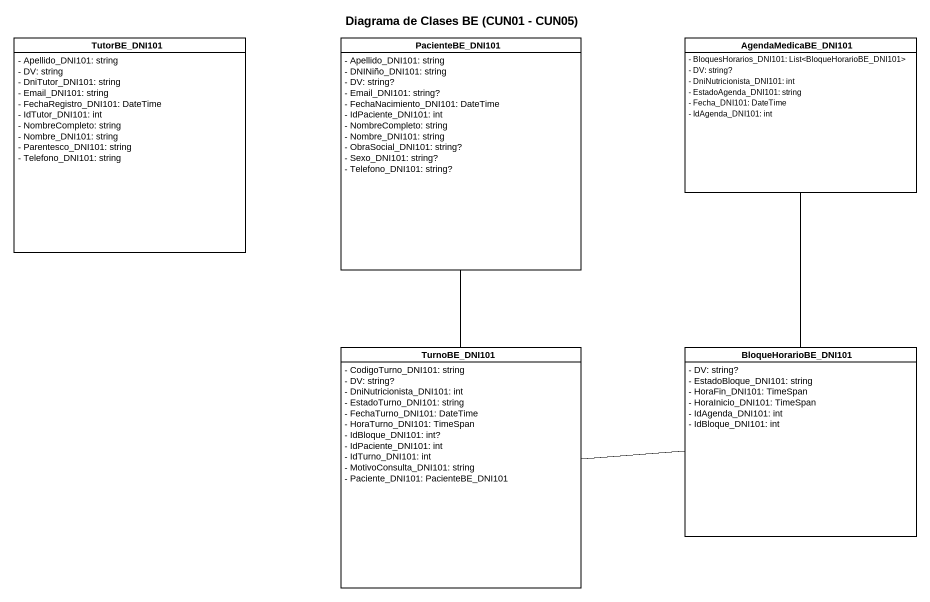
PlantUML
@startuml
title Diagrama de Clases BE (CUN01 - CUN05)
hide circle
hide empty members
skinparam classAttributeIconSize 0
class TutorBE_DNI101 {
  - Apellido_DNI101: string
  - DV: string
  - DniTutor_DNI101: string
  - Email_DNI101: string
  - FechaRegistro_DNI101: DateTime
  - IdTutor_DNI101: int
  - NombreCompleto: string
  - Nombre_DNI101: string
  - Parentesco_DNI101: string
  - Telefono_DNI101: string
}
class PacienteBE_DNI101 {
  - Apellido_DNI101: string
  - DNINiño_DNI101: string
  - DV: string?
  - Email_DNI101: string?
  - FechaNacimiento_DNI101: DateTime
  - IdPaciente_DNI101: int
  - NombreCompleto: string
  - Nombre_DNI101: string
  - ObraSocial_DNI101: string?
  - Sexo_DNI101: string?
  - Telefono_DNI101: string?
}
class AgendaMedicaBE_DNI101 {
  - BloquesHorarios_DNI101: List<BloqueHorarioBE_DNI101>
  - DV: string?
  - DniNutricionista_DNI101: int
  - EstadoAgenda_DNI101: string
  - Fecha_DNI101: DateTime
  - IdAgenda_DNI101: int
}
class TurnoBE_DNI101 {
  - CodigoTurno_DNI101: string
  - DV: string?
  - DniNutricionista_DNI101: int
  - EstadoTurno_DNI101: string
  - FechaTurno_DNI101: DateTime
  - HoraTurno_DNI101: TimeSpan
  - IdBloque_DNI101: int?
  - IdPaciente_DNI101: int
  - IdTurno_DNI101: int
  - MotivoConsulta_DNI101: string
  - Paciente_DNI101: PacienteBE_DNI101
}
class BloqueHorarioBE_DNI101 {
  - DV: string?
  - EstadoBloque_DNI101: string
  - HoraFin_DNI101: TimeSpan
  - HoraInicio_DNI101: TimeSpan
  - IdAgenda_DNI101: int
  - IdBloque_DNI101: int
}
TurnoBE_DNI101 -up- PacienteBE_DNI101
TurnoBE_DNI101 -right- BloqueHorarioBE_DNI101
BloqueHorarioBE_DNI101 -up- AgendaMedicaBE_DNI101
@enduml
